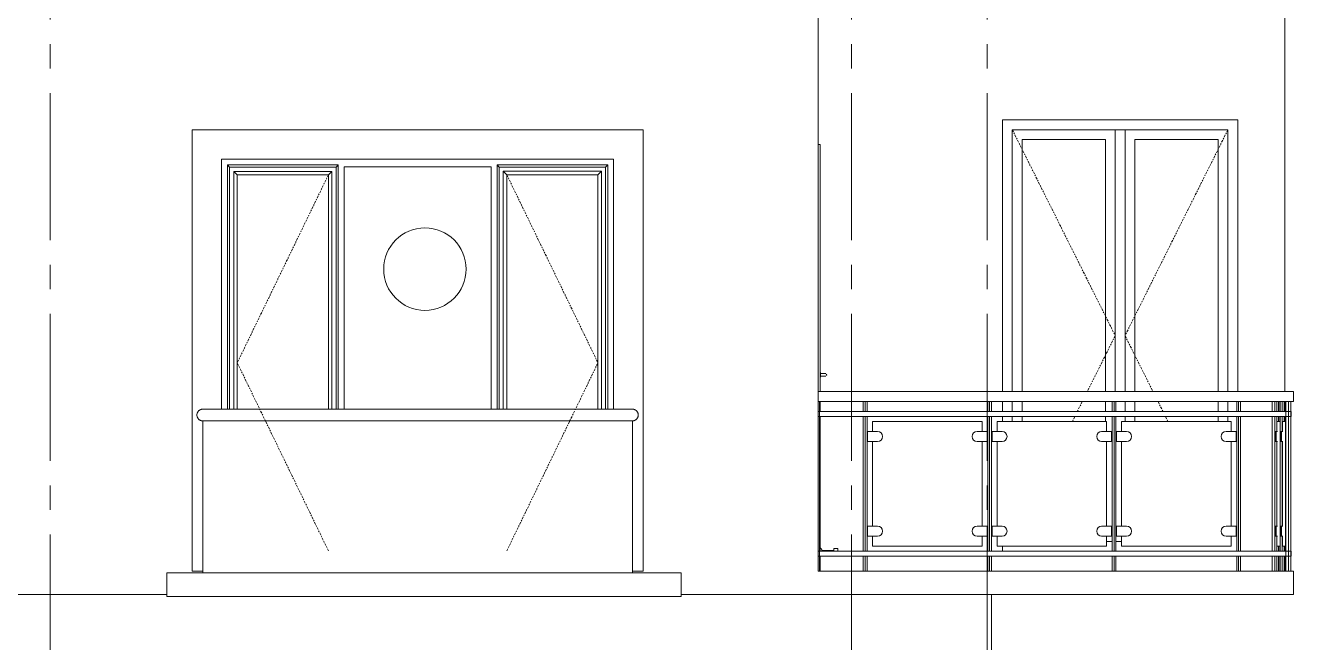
# Model space of a CAD drawing. Header units: millimetres. Extents: x 1373 to 40779, y 1939 to 6439.
# Drawn here: x 39398 to 40045, y 3839 to 4154 of the extents above; entities that cross this region are included whole.
import ezdxf

# ---------------------------------------------------------------- set-up
doc = ezdxf.new("R2010")
doc.units = ezdxf.units.MM
doc.linetypes.add('Center', pattern=[3, 1.2, -0.6, 0.6, -0.6])
doc.linetypes.add('IMPORT-CENTER2', pattern=[112.5, 75, -12.5, 12.5, -12.5])
for name, color, linetype, lineweight in [('A-DOOR', 31, 'Continuous', 18), ('A-DOOR-FRAM', 31, 'Continuous', 18), ('A-FLOR', 192, 'Continuous', 30), ('A-FLOR-HRAL', 11, 'Continuous', 18), ('A-GLAZ', 151, 'Continuous', 18), ('A-WALL', 20, 'Continuous', 9), ('S-GRID', 252, 'IMPORT-CENTER2', 5)]:
    doc.layers.add(name, color=color, linetype=linetype, lineweight=lineweight)
doc.layers.add('Çember', color=7, linetype='Continuous')

# ---------------------------------------------------------------- blocks, each defined once
blk = doc.blocks.new('_MB_KAPI_CAMLI_B - _m_kapı_90_camlı-V74-ÖN GÖRÜNÜŞ')
at = {"layer": 'A-DOOR'}
for p, q in [((1027.19, 200), (1027.19, 201.22)), ((1028.69, 200.7), (1027.19, 200.7)), ((1027.19, 198.78), (1027.19, 200)), ((1027.19, 199.3), (1028.69, 199.3)), ((1027.92, 110.17), (1027.92, 110.81)), ((1034.09, 110.5), (1028.34, 110.5)), ((1028.34, 110.5), (1028.34, 110.24)), ((1036.09, 111.5), (1034.09, 111.5)), ((1034.09, 111.5), (1034.09, 110.18)), ((1036.09, 111.5), (1036.09, 110.18))]:
    blk.add_line(p, q, dxfattribs=at)
at = {"layer": 'A-DOOR', "flags": 128}
for points in [[(1029.69, 200.7), (1029.69, 200.7), (1029.68, 200.7), (1029.68, 200.7), (1029.67, 200.7), (1029.67, 200.7), (1029.66, 200.7), (1029.65, 200.7), (1029.64, 200.7), (1029.62, 200.7), (1029.61, 200.7), (1029.59, 200.7), (1029.57, 200.7), (1029.55, 200.7), (1029.53, 200.7), (1029.51, 200.7), (1029.49, 200.7), (1029.46, 200.7), (1029.44, 200.7), (1029.41, 200.7), (1029.38, 200.7), (1029.35, 200.7), (1029.32, 200.7), (1029.29, 200.7), (1029.26, 200.7), (1029.23, 200.7), (1029.19, 200.7), (1029.16, 200.7), (1029.12, 200.7), (1029.09, 200.7), (1029.05, 200.7), (1029.01, 200.7), (1028.97, 200.7), (1028.94, 200.7), (1028.9, 200.7), (1028.86, 200.7), (1028.82, 200.7), (1028.78, 200.7), (1028.74, 200.7), (1028.7, 200.7), (1028.69, 200.7)], [(1028.69, 199.3), (1028.73, 199.3), (1028.77, 199.3), (1028.81, 199.3), (1028.85, 199.3), (1028.89, 199.3), (1028.92, 199.3), (1028.96, 199.3), (1029, 199.3), (1029.04, 199.3), (1029.08, 199.3), (1029.11, 199.3), (1029.15, 199.3), (1029.18, 199.3), (1029.22, 199.3), (1029.25, 199.3), (1029.28, 199.3), (1029.32, 199.3), (1029.35, 199.3), (1029.38, 199.3), (1029.4, 199.3), (1029.43, 199.3), (1029.46, 199.3), (1029.48, 199.3), (1029.51, 199.3), (1029.53, 199.3), (1029.55, 199.3), (1029.57, 199.3), (1029.59, 199.3), (1029.6, 199.3), (1029.62, 199.3), (1029.63, 199.3), (1029.64, 199.3), (1029.66, 199.3), (1029.66, 199.3), (1029.67, 199.3), (1029.68, 199.3), (1029.68, 199.3), (1029.69, 199.3), (1029.69, 199.3)], [(1027.06, 111.74), (1027.13, 111.7), (1027.2, 111.66), (1027.27, 111.62), (1027.33, 111.57), (1027.39, 111.52), (1027.45, 111.46), (1027.51, 111.41), (1027.56, 111.35), (1027.62, 111.29), (1027.67, 111.23), (1027.71, 111.16), (1027.76, 111.1), (1027.8, 111.03), (1027.84, 110.96), (1027.88, 110.89), (1027.91, 110.82), (1027.92, 110.81)], [(1027.92, 110.81), (1027.93, 110.79), (1027.94, 110.77), (1027.95, 110.75), (1027.96, 110.73), (1027.97, 110.72), (1027.98, 110.7), (1027.99, 110.68), (1028.01, 110.67), (1028.02, 110.65), (1028.04, 110.64), (1028.05, 110.62), (1028.07, 110.61), (1028.08, 110.6), (1028.1, 110.59), (1028.12, 110.57), (1028.14, 110.56), (1028.16, 110.55), (1028.17, 110.54), (1028.19, 110.54), (1028.21, 110.53), (1028.23, 110.52), (1028.25, 110.52), (1028.27, 110.51), (1028.29, 110.51), (1028.31, 110.5), (1028.33, 110.5), (1028.34, 110.5)]]:
    blk.add_lwpolyline(points, dxfattribs=at)
at = {"layer": 'A-DOOR'}
for start, end in [(60, 105), (255, 300), (0, 30), (330, 0)]:
    blk.add_arc((1029.69, 200), 0.7, start, end, dxfattribs=at)
at = {"layer": 'A-DOOR-FRAM'}
for p, q in [((1027.09, 317.5), (1026.09, 317.5)), ((1027.09, 317.5), (1027.09, 191.44)), ((1027.09, 186.36), (1027.09, 181.28)), ((1027.09, 178.74), (1027.09, 110.16)), ((1027.09, 107.62), (1027.09, 100))]:
    blk.add_line(p, q, dxfattribs=at)

msp = doc.modelspace()

# ---------------------------------------------------------------- linework, layer by layer
at = {"layer": 'A-FLOR', "color": 1, "lineweight": 20}
for p, q in [((39802.75, 3875.76), (40045.26, 3875.76)), ((40045.26, 3875.76), (40045.26, 3863.76)), ((39470.39, 3863.76), (39360.53, 3863.76)), ((40045.26, 3863.76), (39732.89, 3863.76))]:
    msp.add_line(p, q, dxfattribs=at)
at = {"layer": 'A-FLOR-HRAL'}
for p, q in [((39802.75, 3967.2), (40045.26, 3967.2)), ((40045.26, 3967.2), (40045.26, 3962.12)), ((39802.75, 3962.12), (40045.26, 3962.12)), ((39803.48, 3875.76), (39803.48, 3962.12)), ((39825.73, 3957.04), (39825.73, 3962.12)), ((39827.63, 3962.12), (39827.63, 3957.04)), ((39889.23, 3957.04), (39889.23, 3962.12)), ((39891.13, 3962.12), (39891.13, 3957.04)), ((39952.73, 3957.04), (39952.73, 3962.12)), ((39954.63, 3962.12), (39954.63, 3957.04)), ((40016.23, 3957.04), (40016.23, 3962.12)), ((40018.13, 3962.12), (40018.13, 3957.04)), ((40034.35, 3957.04), (40034.35, 3962.12)), ((40035.61, 3957.04), (40035.61, 3962.12)), ((40035.7, 3957.04), (40035.7, 3962.12)), ((40037.6, 3957.04), (40037.6, 3962.12)), ((40038.16, 3957.04), (40038.16, 3962.12)), ((40038.37, 3957.04), (40038.37, 3962.12)), ((40038.46, 3957.04), (40038.46, 3962.12)), ((40040.36, 3957.04), (40040.36, 3962.12)), ((40041.13, 3957.04), (40041.13, 3962.12)), ((40041.22, 3957.04), (40041.22, 3962.12)), ((40041.34, 3962.12), (40041.34, 3875.76)), ((40042.67, 3875.76), (40042.67, 3962.12)), ((40043.88, 3875.76), (40043.88, 3962.12)), ((39802.75, 3957.04), (40043.93, 3957.04)), ((39802.75, 3954.5), (40043.93, 3954.5)), ((39825.73, 3885.92), (39825.73, 3954.5)), ((39827.63, 3954.5), (39827.63, 3885.92)), ((39889.23, 3885.92), (39889.23, 3954.5)), ((39891.13, 3954.5), (39891.13, 3885.92)), ((39952.73, 3885.92), (39952.73, 3954.5)), ((39954.63, 3954.5), (39954.63, 3885.92)), ((40016.23, 3885.92), (40016.23, 3954.5)), ((40018.13, 3954.5), (40018.13, 3885.92)), ((40034.35, 3885.92), (40034.35, 3954.5)), ((40035.61, 3885.92), (40035.61, 3954.5)), ((40035.7, 3885.92), (40035.7, 3954.5)), ((40037.6, 3951.96), (40037.6, 3954.5)), ((40038.16, 3951.96), (40038.16, 3954.5)), ((40038.37, 3885.92), (40038.37, 3954.5)), ((40038.46, 3885.92), (40038.46, 3954.5)), ((40040.36, 3951.96), (40040.36, 3954.5)), ((40041.13, 3885.92), (40041.13, 3954.5)), ((40041.22, 3885.92), (40041.22, 3954.5)), ((40043.93, 3957.04), (40043.93, 3954.5)), ((39833.03, 3946.88), (39827.95, 3946.88)), ((39827.95, 3946.88), (39827.95, 3941.8)), ((39886.37, 3951.96), (39830.49, 3951.96)), ((39830.49, 3951.96), (39830.49, 3946.88)), ((39888.91, 3946.88), (39883.83, 3946.88)), ((39886.37, 3946.88), (39886.37, 3951.96)), ((39888.91, 3941.8), (39888.91, 3946.88)), ((39896.53, 3946.88), (39891.45, 3946.88)), ((39891.45, 3946.88), (39891.45, 3941.8)), ((39949.87, 3951.96), (39893.99, 3951.96)), ((39893.99, 3951.96), (39893.99, 3946.88)), ((39952.41, 3946.88), (39947.33, 3946.88)), ((39949.87, 3946.88), (39949.87, 3951.96)), ((39952.41, 3941.8), (39952.41, 3946.88)), ((39960.03, 3946.88), (39954.95, 3946.88)), ((39954.95, 3946.88), (39954.95, 3941.8)), ((40013.37, 3951.96), (39957.49, 3951.96)), ((39957.49, 3951.96), (39957.49, 3946.88)), ((40015.91, 3946.88), (40010.83, 3946.88)), ((40013.37, 3946.88), (40013.37, 3951.96)), ((40015.91, 3941.8), (40015.91, 3946.88)), ((40036.25, 3946.88), (40036.03, 3946.88)), ((40036.03, 3946.88), (40036.03, 3941.8)), ((40036.99, 3946.88), (40036.25, 3946.88)), ((40036.77, 3951.96), (40036.77, 3946.88)), ((40038.37, 3951.96), (40036.77, 3951.96)), ((40039.01, 3946.88), (40038.79, 3946.88)), ((40038.79, 3946.88), (40038.79, 3941.8)), ((40039.75, 3946.88), (40039.01, 3946.88)), ((40039.53, 3951.96), (40039.53, 3946.88)), ((40041.13, 3951.96), (40039.53, 3951.96)), ((39827.95, 3941.8), (39833.03, 3941.8)), ((39830.49, 3941.8), (39830.49, 3898.62)), ((39883.83, 3941.8), (39888.91, 3941.8)), ((39886.37, 3898.62), (39886.37, 3941.8)), ((39891.45, 3941.8), (39896.53, 3941.8)), ((39893.99, 3941.8), (39893.99, 3898.62)), ((39947.33, 3941.8), (39952.41, 3941.8)), ((39949.87, 3898.62), (39949.87, 3941.8)), ((39954.95, 3941.8), (39960.03, 3941.8)), ((39957.49, 3941.8), (39957.49, 3898.62)), ((40010.83, 3941.8), (40015.91, 3941.8)), ((40013.37, 3898.62), (40013.37, 3941.8)), ((40036.03, 3941.8), (40036.25, 3941.8)), ((40036.25, 3941.8), (40036.99, 3941.8)), ((40036.77, 3941.8), (40036.77, 3898.62)), ((40038.79, 3941.8), (40039.01, 3941.8)), ((40039.01, 3941.8), (40039.75, 3941.8)), ((40039.53, 3941.8), (40039.53, 3898.62)), ((39833.03, 3898.62), (39827.95, 3898.62)), ((39827.95, 3898.62), (39827.95, 3893.54)), ((39888.91, 3898.62), (39883.83, 3898.62)), ((39888.91, 3893.54), (39888.91, 3898.62)), ((39896.53, 3898.62), (39891.45, 3898.62)), ((39891.45, 3898.62), (39891.45, 3893.54)), ((39952.41, 3898.62), (39947.33, 3898.62)), ((39952.41, 3893.54), (39952.41, 3898.62)), ((39960.03, 3898.62), (39954.95, 3898.62)), ((39954.95, 3898.62), (39954.95, 3893.54)), ((40015.91, 3898.62), (40010.83, 3898.62)), ((40015.91, 3893.54), (40015.91, 3898.62)), ((40036.25, 3898.62), (40036.03, 3898.62)), ((40036.03, 3898.62), (40036.03, 3893.54)), ((40036.99, 3898.62), (40036.25, 3898.62)), ((40039.01, 3898.62), (40038.79, 3898.62)), ((40038.79, 3898.62), (40038.79, 3893.54)), ((40039.75, 3898.62), (40039.01, 3898.62)), ((39827.95, 3893.54), (39833.03, 3893.54)), ((39830.49, 3893.54), (39830.49, 3888.46)), ((39830.49, 3888.46), (39886.37, 3888.46)), ((39883.83, 3893.54), (39888.91, 3893.54)), ((39886.37, 3888.46), (39886.37, 3893.54)), ((39891.45, 3893.54), (39896.53, 3893.54)), ((39893.99, 3893.54), (39893.99, 3888.46)), ((39893.99, 3888.46), (39949.87, 3888.46)), ((39947.33, 3893.54), (39952.41, 3893.54)), ((39949.87, 3888.46), (39949.87, 3893.54)), ((39954.95, 3893.54), (39960.03, 3893.54)), ((39957.49, 3893.54), (39957.49, 3888.46)), ((39957.49, 3888.46), (40013.37, 3888.46)), ((40010.83, 3893.54), (40015.91, 3893.54)), ((40013.37, 3888.46), (40013.37, 3893.54)), ((40036.03, 3893.54), (40036.25, 3893.54)), ((40036.25, 3893.54), (40036.99, 3893.54)), ((40036.77, 3893.54), (40036.77, 3888.46)), ((40036.77, 3888.46), (40038.37, 3888.46)), ((40037.6, 3885.92), (40037.6, 3888.46)), ((40038.16, 3885.92), (40038.16, 3888.46)), ((40038.79, 3893.54), (40039.01, 3893.54)), ((40039.01, 3893.54), (40039.75, 3893.54)), ((40039.53, 3893.54), (40039.53, 3888.46)), ((40039.53, 3888.46), (40041.13, 3888.46)), ((40040.36, 3885.92), (40040.36, 3888.46)), ((39802.75, 3885.92), (40043.93, 3885.92)), ((39802.75, 3883.38), (40043.93, 3883.38)), ((39825.73, 3875.76), (39825.73, 3883.38)), ((39827.63, 3883.38), (39827.63, 3875.76)), ((39889.23, 3875.76), (39889.23, 3883.38)), ((39891.13, 3883.38), (39891.13, 3875.76)), ((39952.73, 3875.76), (39952.73, 3883.38)), ((39954.63, 3883.38), (39954.63, 3875.76)), ((40016.23, 3875.76), (40016.23, 3883.38)), ((40018.13, 3883.38), (40018.13, 3875.76)), ((40034.35, 3875.76), (40034.35, 3883.38)), ((40035.61, 3875.76), (40035.61, 3883.38)), ((40035.7, 3875.76), (40035.7, 3883.38)), ((40037.6, 3875.76), (40037.6, 3883.38)), ((40038.16, 3875.76), (40038.16, 3883.38)), ((40038.37, 3875.76), (40038.37, 3883.38)), ((40038.46, 3875.76), (40038.46, 3883.38)), ((40040.36, 3875.76), (40040.36, 3883.38)), ((40041.13, 3875.76), (40041.13, 3883.38)), ((40041.22, 3875.76), (40041.22, 3883.38)), ((40043.93, 3885.92), (40043.93, 3883.38))]:
    msp.add_line(p, q, dxfattribs=at)
at = {"layer": 'A-FLOR-HRAL', "linetype": 'Continuous'}
for p, q in [((39826.68, 3957.04), (39826.68, 3962.12)), ((39890.18, 3957.04), (39890.18, 3962.12)), ((39953.68, 3957.04), (39953.68, 3962.12)), ((40017.18, 3957.04), (40017.18, 3962.12)), ((40035.65, 3957.04), (40035.65, 3959.59)), ((40036.65, 3957.04), (40036.65, 3962.12)), ((40038.42, 3957.04), (40038.42, 3959.57)), ((40039.41, 3957.04), (40039.41, 3962.12)), ((39826.68, 3885.92), (39826.68, 3954.5)), ((39890.18, 3885.92), (39890.18, 3954.5)), ((39953.68, 3885.92), (39953.68, 3954.5)), ((40017.18, 3885.92), (40017.18, 3954.5)), ((40036.65, 3946.88), (40036.65, 3954.5)), ((40039.41, 3946.88), (40039.41, 3954.5)), ((40036.65, 3898.62), (40036.65, 3941.8)), ((40039.41, 3898.62), (40039.41, 3941.8)), ((40035.65, 3885.92), (40035.65, 3890.47)), ((40036.65, 3885.92), (40036.65, 3893.54)), ((40039.41, 3885.92), (40039.41, 3893.54)), ((39826.68, 3875.76), (39826.68, 3883.38)), ((39890.18, 3875.76), (39890.18, 3883.38)), ((39953.68, 3875.76), (39953.68, 3883.38)), ((40017.18, 3875.76), (40017.18, 3883.38)), ((40036.65, 3875.76), (40036.65, 3883.38)), ((40039.41, 3875.77), (40039.41, 3883.38)), ((40041.18, 3885.92), (40041.18, 3887.18)), ((40035.65, 3875.76), (40035.65, 3875.94)), ((40041.18, 3875.76), (40041.18, 3878.17))]:
    msp.add_line(p, q, dxfattribs=at)
at = {"layer": 'A-FLOR-HRAL'}
for centre, start, end in [((39833.03, 3944.34), 270, 90), ((39883.83, 3944.34), 90, 270), ((39896.53, 3944.34), 270, 90), ((39947.33, 3944.34), 90, 270), ((39960.03, 3944.34), 270, 90), ((40010.83, 3944.34), 90, 270), ((39833.03, 3896.08), 270, 90), ((39883.83, 3896.08), 90, 270), ((39896.53, 3896.08), 270, 90), ((39947.33, 3896.08), 90, 270), ((39960.03, 3896.08), 270, 90), ((40010.83, 3896.08), 90, 270)]:
    msp.add_arc(centre, 2.54, start, end, dxfattribs=at)
for centre, start_param, end_param in [((40036.25, 3944.34), 3.141593, 6.283185), ((40039.01, 3944.34), 3.141593, 6.283185), ((40038.46, 3944.34), 0.851761, 2.289831), ((40041.22, 3944.34), 0.851761, 2.289831), ((40036.25, 3896.08), 3.141593, 6.283185), ((40038.46, 3896.08), 0.851761, 2.289831), ((40039.01, 3896.08), 3.141593, 6.283185), ((40041.22, 3896.08), 0.851761, 2.289831)]:
    msp.add_ellipse(centre, major_axis=(0, 2.54), ratio=0.043477, start_param=start_param, end_param=end_param, dxfattribs=at)
at = {"layer": 'A-GLAZ'}
for p, q in [((39713.39, 4100.76), (39483.39, 4100.76)), ((39483.39, 4100.76), (39483.39, 3875.76)), ((39713.39, 3875.76), (39713.39, 4100.76)), ((39901.75, 4100.76), (40011.75, 4100.76)), ((39901.75, 4100.76), (39901.75, 3967.2)), ((39906.75, 4095.76), (39949.25, 4095.76)), ((39906.75, 4095.76), (39906.75, 3967.2)), ((39949.25, 3967.2), (39949.25, 4095.76)), ((39959.25, 4100.76), (39954.25, 4100.76)), ((39954.25, 3967.2), (39954.25, 4100.76)), ((39959.25, 4100.76), (39959.25, 3967.2)), ((39964.25, 4095.76), (40006.75, 4095.76)), ((39964.25, 4095.76), (39964.25, 3967.2)), ((40006.75, 3967.2), (40006.75, 4095.76)), ((40011.75, 3967.2), (40011.75, 4100.76)), ((39498.39, 3958.29), (39498.39, 4085.76)), ((39498.39, 4085.76), (39698.39, 4085.76)), ((39501.39, 3958.28), (39501.39, 4082.76)), ((39502.47, 4081.68), (39501.39, 4082.76)), ((39501.39, 4082.76), (39557.89, 4082.76)), ((39557.89, 4082.76), (39556.81, 4081.68)), ((39557.89, 4082.76), (39557.89, 3958.29)), ((39638.89, 4082.76), (39695.39, 4082.76)), ((39638.89, 3958.29), (39638.89, 4082.76)), ((39638.89, 4082.76), (39640.05, 4081.6)), ((39694.22, 4081.6), (39695.39, 4082.76)), ((39695.39, 4082.76), (39695.39, 3958.29)), ((39698.39, 4085.76), (39698.39, 3958.29)), ((39502.47, 3958.28), (39502.47, 4081.68)), ((39556.81, 4081.68), (39502.47, 4081.68)), ((39506.39, 4077.76), (39504.64, 4079.5)), ((39504.64, 4079.5), (39504.64, 3958.28)), ((39554.63, 4079.5), (39504.64, 4079.5)), ((39506.39, 4077.76), (39506.39, 3958.28)), ((39552.89, 4077.76), (39506.39, 4077.76)), ((39554.63, 4079.5), (39552.89, 4077.76)), ((39552.89, 3958.29), (39552.89, 4077.76)), ((39554.63, 3958.29), (39554.63, 4079.5)), ((39556.81, 4081.68), (39556.81, 3958.29)), ((39560.89, 3958.29), (39560.89, 4081.76)), ((39560.89, 4081.76), (39635.89, 4081.76)), ((39635.89, 4081.76), (39635.89, 3958.29)), ((39640.05, 4081.6), (39694.22, 4081.6)), ((39640.05, 4081.6), (39640.05, 3958.29)), ((39692.27, 4079.64), (39642.01, 4079.64)), ((39642.01, 3958.29), (39642.01, 4079.64)), ((39642.01, 4079.64), (39643.89, 4077.76)), ((39690.39, 4077.76), (39643.89, 4077.76)), ((39643.89, 4077.76), (39643.89, 3958.29)), ((39690.39, 4077.76), (39692.27, 4079.64)), ((39690.39, 3958.29), (39690.39, 4077.76)), ((39692.27, 3958.29), (39692.27, 4079.64)), ((39694.22, 4081.6), (39694.22, 3958.29)), ((39901.75, 3962.12), (39901.75, 3957.04)), ((39906.75, 3962.12), (39906.75, 3957.04)), ((39949.25, 3957.04), (39949.25, 3962.12)), ((39959.25, 3962.12), (39959.25, 3957.04)), ((39964.25, 3962.12), (39964.25, 3957.04)), ((40006.75, 3957.04), (40006.75, 3962.12)), ((40011.75, 3957.04), (40011.75, 3962.12)), ((39707.95, 3958.29), (39488.82, 3958.29)), ((39901.75, 3954.5), (39901.75, 3951.96)), ((39906.75, 3954.5), (39906.75, 3951.96)), ((39949.25, 3951.96), (39949.25, 3954.5)), ((39959.25, 3954.5), (39959.25, 3951.96)), ((39964.25, 3954.5), (39964.25, 3951.96)), ((40006.75, 3951.96), (40006.75, 3954.5)), ((40011.75, 3951.96), (40011.75, 3954.5)), ((39488.82, 3952.39), (39488.82, 3874.76)), ((39488.82, 3952.29), (39707.95, 3952.29)), ((39707.95, 3952.39), (39707.95, 3874.76)), ((39949.87, 3890.76), (39952.73, 3890.76)), ((39957.49, 3890.76), (39954.63, 3890.76)), ((39954.63, 3890.76), (39957.49, 3890.76)), ((39483.39, 3875.76), (39488.82, 3875.76)), ((39707.95, 3875.76), (39713.39, 3875.76)), ((39470.39, 3874.76), (39732.89, 3874.76)), ((39470.39, 3862.76), (39470.39, 3874.76)), ((39732.89, 3862.76), (39732.89, 3874.76)), ((39732.89, 3862.76), (39470.39, 3862.76))]:
    msp.add_line(p, q, dxfattribs=at)
at = {"layer": 'A-GLAZ', "linetype": 'Center'}
for p, q in [((39901.75, 4100.76), (39954.25, 3995.76)), ((40011.75, 4100.76), (39959.25, 3995.76)), ((39552.89, 4077.76), (39506.39, 3981.91)), ((39643.89, 4077.76), (39690.39, 3981.91)), ((39954.25, 3995.76), (39939.97, 3967.2)), ((39959.25, 3995.76), (39973.53, 3967.2)), ((39552.89, 3886.06), (39506.39, 3981.91)), ((39643.89, 3886.06), (39690.39, 3981.91)), ((39937.43, 3962.12), (39934.89, 3957.04)), ((39976.07, 3962.12), (39978.61, 3957.04)), ((39933.62, 3954.5), (39932.35, 3951.96)), ((39979.88, 3954.5), (39981.15, 3951.96))]:
    msp.add_line(p, q, dxfattribs=at)
at = {"layer": 'A-GLAZ'}
for points, knots in [([(39488.82, 3958.29), (39488.75, 3958.29), (39488.62, 3958.29), (39488.43, 3958.27), (39488.23, 3958.23), (39488.04, 3958.19), (39487.85, 3958.13), (39487.67, 3958.06), (39487.49, 3957.98), (39487.32, 3957.89), (39487.15, 3957.79), (39486.94, 3957.63), (39486.74, 3957.46), (39486.56, 3957.27), (39486.4, 3957.07), (39486.21, 3956.79), (39486.04, 3956.44), (39485.87, 3955.94), (39485.82, 3955.55), (39485.82, 3955.29)], [0.5, 0.5, 0.5, 0.5, 0.5208333, 0.5416667, 0.5625, 0.5833333, 0.6041667, 0.625, 0.6458333, 0.6666667, 0.6875, 0.7083333, 0.75, 0.7708333, 0.7916667, 0.8333333, 0.875, 0.9166667, 1, 1, 1, 1]), ([(39485.82, 3955.29), (39485.82, 3955.03), (39485.87, 3954.64), (39486.04, 3954.14), (39486.21, 3953.79), (39486.4, 3953.51), (39486.56, 3953.31), (39486.74, 3953.12), (39486.99, 3952.9), (39487.26, 3952.72), (39487.49, 3952.6), (39487.67, 3952.52), (39487.85, 3952.45), (39488.04, 3952.39), (39488.23, 3952.35), (39488.43, 3952.31), (39488.62, 3952.29), (39488.75, 3952.29), (39488.82, 3952.29)], [0, 0, 0, 0, 0.0833333, 0.125, 0.1666667, 0.2083333, 0.2291667, 0.25, 0.2916667, 0.3333333, 0.3541667, 0.375, 0.3958333, 0.4166667, 0.4375, 0.4583333, 0.4791667, 0.5, 0.5, 0.5, 0.5]), ([(39707.95, 3958.29), (39708.02, 3958.29), (39708.15, 3958.29), (39708.35, 3958.27), (39708.54, 3958.23), (39708.73, 3958.19), (39708.92, 3958.13), (39709.1, 3958.06), (39709.28, 3957.98), (39709.46, 3957.89), (39709.62, 3957.79), (39709.84, 3957.63), (39710.03, 3957.46), (39710.21, 3957.27), (39710.38, 3957.07), (39710.56, 3956.79), (39710.73, 3956.44), (39710.9, 3955.94), (39710.95, 3955.55), (39710.95, 3955.29)], [0.5, 0.5, 0.5, 0.5, 0.5208333, 0.5416667, 0.5625, 0.5833333, 0.6041667, 0.625, 0.6458333, 0.6666667, 0.6875, 0.7083333, 0.75, 0.7708333, 0.7916667, 0.8333333, 0.875, 0.9166667, 1, 1, 1, 1]), ([(39710.95, 3955.29), (39710.95, 3955.03), (39710.9, 3954.64), (39710.73, 3954.14), (39710.56, 3953.79), (39710.38, 3953.51), (39710.21, 3953.31), (39710.03, 3953.12), (39709.79, 3952.9), (39709.51, 3952.72), (39709.28, 3952.6), (39709.1, 3952.52), (39708.92, 3952.45), (39708.73, 3952.39), (39708.54, 3952.35), (39708.35, 3952.31), (39708.15, 3952.29), (39708.02, 3952.29), (39707.95, 3952.29)], [0, 0, 0, 0, 0.0833333, 0.125, 0.1666667, 0.2083333, 0.2291667, 0.25, 0.2916667, 0.3333333, 0.3541667, 0.375, 0.3958333, 0.4166667, 0.4375, 0.4583333, 0.4791667, 0.5, 0.5, 0.5, 0.5])]:
    msp.add_open_spline(points, degree=3, knots=knots, dxfattribs=at)
at = {"layer": 'A-WALL'}
for p, q in [((39802.75, 3875.76), (39802.75, 5063.76)), ((40040.76, 3967.2), (40040.76, 4163.76)), ((39896.75, 3967.2), (39896.75, 4105.76)), ((39896.75, 4105.76), (40016.75, 4105.76)), ((40016.75, 4105.76), (40016.75, 3967.2)), ((39896.75, 3957.04), (39896.75, 3962.12)), ((40040.76, 3957.04), (40040.76, 3962.12)), ((39896.75, 3951.96), (39896.75, 3954.5)), ((40040.76, 3951.96), (40040.76, 3954.5)), ((39896.75, 3885.92), (39896.75, 3888.46)), ((40040.76, 3885.92), (40040.76, 3888.46)), ((40040.76, 3875.76), (40040.76, 3883.38)), ((39891.09, 3863.76), (39891.09, 3575.76))]:
    msp.add_line(p, q, dxfattribs=at)
at = {"layer": 'S-GRID', "lineweight": 18}
for p, q in [((39411.02, 2694.42), (39411.02, 5588.9)), ((39819.78, 2694.42), (39819.78, 5588.9)), ((39889, 2694.42), (39889, 5588.9))]:
    msp.add_line(p, q, dxfattribs=at)
at = {"layer": 'Çember', "color": 1, "linetype": 'Continuous', "lineweight": 5}
msp.add_circle((39602.1, 4029.68), 21.02, dxfattribs=at)

# ---------------------------------------------------------------- block references
at = {"layer": 'A-DOOR'}
msp.add_blockref('_MB_KAPI_CAMLI_B - _m_kapı_90_camlı-V74-ÖN GÖRÜNÜŞ', (38776.67, 3775.76), dxfattribs=at)

doc.saveas('drawing.dxf')
